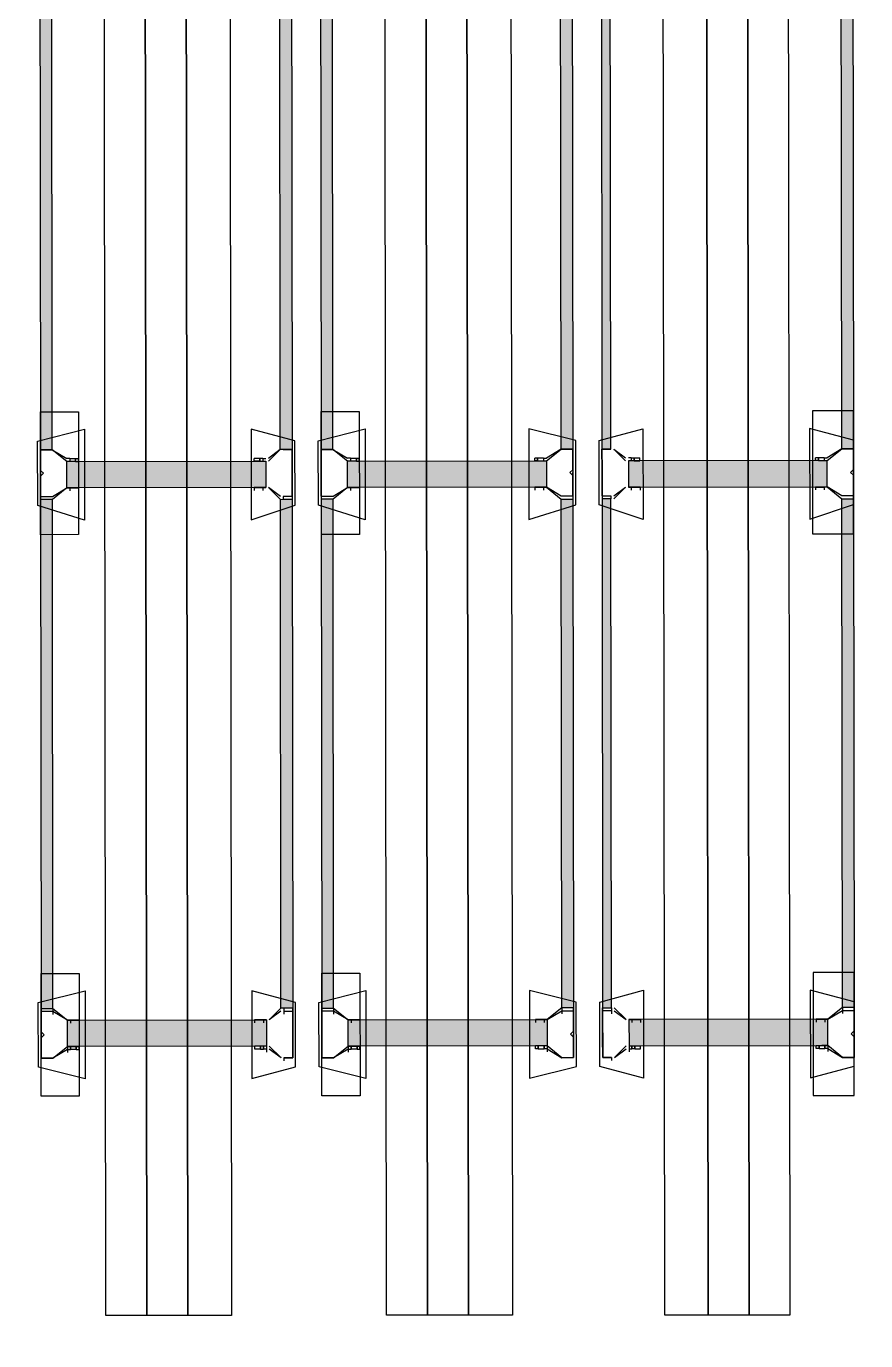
# Model space of a CAD drawing. Header units: feet. Extents: x -99009 to 3252343, y -11094690 to 9035152.
# Drawn here: x 2518596 to 2520094, y -1949560 to -1947215 of the extents above; entities that cross this region are included whole.
import ezdxf

# ---------------------------------------------------------------- set-up
doc = ezdxf.new("R2010")
doc.units = ezdxf.units.FT
doc.layers.add('1', color=1, linetype='Continuous')

# ---------------------------------------------------------------- blocks, each defined once
blk = doc.blocks.new('RM Stand 1')
at = {"transparency": 33554687}
for color, points in [(256, [(736127.3, -1127510.6), (737040.4, -1127489.7), (736127.3, -1127489.7)]), (256, [(736127.3, -1127510.6), (737040.4, -1127510.6), (737040.4, -1127489.7)]), (256, [(737129.1, -1127510.6), (738036.9, -1127489.7), (737129.1, -1127489.7)]), (256, [(737129.1, -1127510.6), (738036.9, -1127510.6), (738036.9, -1127489.7)]), (1, [(737108.2, -1127891.4), (737061.2, -1127536.6), (737061.2, -1127891.4)]), (1, [(737108.2, -1127891.4), (737108.2, -1127536.6), (737061.2, -1127536.6)]), (1, [(737108.2, -1127891.4), (737061.2, -1127536.6), (737061.2, -1127891.4)]), (1, [(737108.2, -1127891.4), (737108.2, -1127536.6), (737061.2, -1127536.6)]), (1, [(738104.7, -1127891.4), (738057.7, -1127536.6), (738057.7, -1127891.4)]), (1, [(738104.7, -1127891.4), (738104.7, -1127536.6), (738057.7, -1127536.6)]), (256, [(736127.3, -1127938.4), (737040.4, -1127922.7), (736127.3, -1127922.7)]), (256, [(736127.3, -1127938.4), (737040.4, -1127938.4), (737040.4, -1127922.7)]), (256, [(737129.1, -1127938.4), (738036.9, -1127922.7), (737129.1, -1127922.7)]), (256, [(737129.1, -1127938.4), (738036.9, -1127938.4), (738036.9, -1127922.7)]), (256, [(736127.3, -1127990.6), (737040.4, -1128011.4), (736127.3, -1128011.4)]), (256, [(736127.3, -1127990.6), (737040.4, -1127990.6), (737040.4, -1128011.4)]), (256, [(737129.1, -1127990.6), (738036.9, -1128011.4), (737129.1, -1128011.4)]), (256, [(737129.1, -1127990.6), (738036.9, -1127990.6), (738036.9, -1128011.4)]), (1, [(737108.2, -1128037.5), (737061.2, -1128392.3), (737061.2, -1128037.5)]), (1, [(737108.2, -1128037.5), (737108.2, -1128392.3), (737061.2, -1128392.3)]), (1, [(737108.2, -1128037.5), (737061.2, -1128392.3), (737061.2, -1128037.5)]), (1, [(737108.2, -1128037.5), (737108.2, -1128392.3), (737061.2, -1128392.3)]), (1, [(738104.7, -1128037.5), (738057.7, -1128392.3), (738057.7, -1128037.5)]), (1, [(738104.7, -1128037.5), (738104.7, -1128392.3), (738057.7, -1128392.3)]), (256, [(736127.3, -1128418.4), (737040.4, -1128439.3), (736127.3, -1128439.3)]), (256, [(736127.3, -1128418.4), (737040.4, -1128418.4), (737040.4, -1128439.3)]), (256, [(737129.1, -1128418.4), (738036.9, -1128439.3), (737129.1, -1128439.3)]), (256, [(737129.1, -1128418.4), (738036.9, -1128418.4), (738036.9, -1128439.3)]), (256, [(736127.3, -1128491.4), (737040.4, -1128512.3), (736127.3, -1128512.3)]), (256, [(736127.3, -1128491.4), (737040.4, -1128491.4), (737040.4, -1128512.3)]), (256, [(737129.1, -1128491.4), (738036.9, -1128512.3), (737129.1, -1128512.3)]), (256, [(737129.1, -1128491.4), (738036.9, -1128491.4), (738036.9, -1128512.3)]), (1, [(737108.2, -1128538.4), (737061.2, -1128893.2), (737061.2, -1128538.4)]), (1, [(737108.2, -1128538.4), (737108.2, -1128893.2), (737061.2, -1128893.2)]), (1, [(737108.2, -1128538.4), (737061.2, -1128893.2), (737061.2, -1128538.4)]), (1, [(737108.2, -1128538.4), (737108.2, -1128893.2), (737061.2, -1128893.2)]), (1, [(738104.7, -1128538.4), (738057.7, -1128893.2), (738057.7, -1128538.4)]), (1, [(738104.7, -1128538.4), (738104.7, -1128893.2), (738057.7, -1128893.2)]), (256, [(736127.3, -1128919.2), (737040.4, -1128940.1), (736127.3, -1128940.1)]), (256, [(736127.3, -1128919.2), (737040.4, -1128919.2), (737040.4, -1128940.1)]), (256, [(737129.1, -1128919.2), (738036.9, -1128940.1), (737129.1, -1128940.1)]), (256, [(737129.1, -1128919.2), (738036.9, -1128919.2), (738036.9, -1128940.1)])]:
    blk.add_hatch(color=color, dxfattribs=at).paths.add_polyline_path(points)
for points in [[(736127.3, -1127489.7), (737040.4, -1127489.7), (737040.4, -1127510.6), (736127.3, -1127510.6), (736127.3, -1127489.7)], [(736972.5, -1127489.7), (736972.5, -1127562.7), (737191.7, -1127562.7), (737191.7, -1127489.7), (736972.5, -1127489.7)], [(736972.5, -1127489.7), (736972.5, -1127562.7), (737191.7, -1127562.7), (737191.7, -1127489.7), (736972.5, -1127489.7)], [(737024.7, -1127489.7), (737003.8, -1127567.9), (737165.6, -1127567.9), (737139.5, -1127489.7), (737024.7, -1127489.7)], [(737024.7, -1127489.7), (737003.8, -1127567.9), (737165.6, -1127567.9), (737139.5, -1127489.7), (737024.7, -1127489.7)], [(737040.4, -1127489.7), (737129.1, -1127489.7)], [(737040.4, -1127510.6), (737040.4, -1127489.7), (737040.4, -1127510.6)], [(737040.4, -1127489.7), (737076.9, -1127489.7), (737040.4, -1127489.7)], [(737040.4, -1127489.7), (737129.1, -1127489.7)], [(737040.4, -1127510.6), (737040.4, -1127489.7), (737040.4, -1127510.6)], [(737040.4, -1127489.7), (737076.9, -1127489.7), (737040.4, -1127489.7)], [(737082.1, -1127494.9), (737076.9, -1127489.7), (737082.1, -1127489.7)], [(737082.1, -1127494.9), (737076.9, -1127489.7), (737082.1, -1127489.7)], [(737082.1, -1127494.9), (737087.3, -1127489.7), (737082.1, -1127489.7)], [(737082.1, -1127494.9), (737087.3, -1127489.7), (737082.1, -1127489.7)], [(737123.8, -1127489.7), (737087.3, -1127489.7), (737129.1, -1127489.7)], [(737123.8, -1127489.7), (737087.3, -1127489.7), (737129.1, -1127489.7)], [(737123.8, -1127489.7), (737123.8, -1127510.6)], [(737123.8, -1127489.7), (737123.8, -1127510.6)], [(737129.1, -1127510.6), (737129.1, -1127489.7)], [(737129.1, -1127489.7), (738036.9, -1127489.7), (738036.9, -1127510.6), (737129.1, -1127510.6), (737129.1, -1127489.7)], [(737129.1, -1127510.6), (737129.1, -1127489.7)], [(737974.3, -1127489.7), (737974.3, -1127562.7), (738193.4, -1127562.7), (738193.4, -1127489.7), (737974.3, -1127489.7)], [(738026.4, -1127489.7), (738005.6, -1127567.9), (738162.1, -1127567.9), (738141.2, -1127489.7), (738026.4, -1127489.7)], [(738036.9, -1127489.7), (738125.6, -1127489.7)], [(738036.9, -1127489.7), (738036.9, -1127510.6)], [(738042.1, -1127489.7), (738078.6, -1127489.7), (738036.9, -1127489.7)], [(738042.1, -1127510.6), (738042.1, -1127489.7)], [(738083.8, -1127494.9), (738078.6, -1127489.7), (738083.8, -1127489.7)], [(738083.8, -1127494.9), (738089, -1127489.7), (738083.8, -1127489.7)], [(738089, -1127489.7), (738125.6, -1127489.7), (738089, -1127489.7)], [(738125.6, -1127489.7), (738125.6, -1127510.6), (738125.6, -1127489.7)], [(737061.2, -1127536.6), (737040.4, -1127510.6), (737056, -1127536.6)], [(737061.2, -1127536.6), (737040.4, -1127510.6), (737056, -1127536.6)], [(737123.8, -1127510.6), (737108.2, -1127536.6), (737129.1, -1127510.6)], [(737123.8, -1127510.6), (737108.2, -1127536.6), (737129.1, -1127510.6)], [(738036.9, -1127510.6), (738057.7, -1127536.6)], [(738036.9, -1127510.6), (738042.1, -1127510.6)], [(738057.7, -1127536.6), (738042.1, -1127510.6)], [(738042.1, -1127510.6), (738047.3, -1127510.6)], [(738125.6, -1127510.6), (738104.7, -1127536.6)], [(738109.9, -1127536.6), (738125.6, -1127510.6)], [(737056, -1127541.9), (737061.2, -1127541.9), (737061.2, -1127536.6)], [(737056, -1127541.9), (737056, -1127536.6)], [(737056, -1127541.9), (737061.2, -1127541.9), (737061.2, -1127536.6)], [(737056, -1127541.9), (737056, -1127536.6)], [(737056, -1127552.3), (737061.2, -1127552.3), (737061.2, -1127547.1), (737061.2, -1127541.9)], [(737056, -1127541.9), (737056, -1127547.1), (737056, -1127552.3)], [(737056, -1127541.9), (737061.2, -1127541.9)], [(737056, -1127552.3), (737061.2, -1127552.3), (737061.2, -1127547.1), (737061.2, -1127541.9)], [(737056, -1127541.9), (737056, -1127547.1), (737056, -1127552.3)], [(737056, -1127541.9), (737061.2, -1127541.9)], [(737061.2, -1127552.3), (737056, -1127552.3), (737056, -1127557.5)], [(737061.2, -1127552.3), (737061.2, -1127557.5), (737056, -1127557.5)], [(737061.2, -1127552.3), (737056, -1127552.3), (737056, -1127557.5)], [(737061.2, -1127552.3), (737061.2, -1127557.5), (737056, -1127557.5)], [(737108.2, -1127891.4), (737108.2, -1127536.6), (737061.2, -1127536.6), (737061.2, -1127891.4), (737108.2, -1127891.4)], [(737108.2, -1127891.4), (737108.2, -1127536.6), (737061.2, -1127536.6), (737061.2, -1127891.4), (737108.2, -1127891.4)], [(737108.2, -1127536.6), (737108.2, -1127541.9), (737108.2, -1127536.6)], [(737108.2, -1127536.6), (737108.2, -1127541.9), (737108.2, -1127536.6)], [(737108.2, -1127552.3), (737108.2, -1127547.1), (737108.2, -1127541.9), (737108.2, -1127547.1), (737108.2, -1127552.3)], [(737108.2, -1127541.9), (737113.4, -1127541.9)], [(737108.2, -1127541.9), (737113.4, -1127541.9)], [(737108.2, -1127552.3), (737108.2, -1127547.1), (737108.2, -1127541.9), (737108.2, -1127547.1), (737108.2, -1127552.3)], [(737108.2, -1127541.9), (737113.4, -1127541.9)], [(737108.2, -1127541.9), (737113.4, -1127541.9)], [(737108.2, -1127552.3), (737108.2, -1127557.5), (737108.2, -1127552.3)], [(737108.2, -1127552.3), (737108.2, -1127557.5), (737108.2, -1127552.3)], [(738057.7, -1127541.9), (738057.7, -1127536.6), (738057.7, -1127541.9)], [(738104.7, -1127891.4), (738104.7, -1127536.6), (738057.7, -1127536.6), (738057.7, -1127891.4), (738104.7, -1127891.4)], [(738057.7, -1127552.3), (738057.7, -1127547.1), (738057.7, -1127541.9), (738057.7, -1127547.1), (738057.7, -1127552.3)], [(738057.7, -1127541.9), (738063, -1127541.9)], [(738057.7, -1127552.3), (738057.7, -1127557.5), (738057.7, -1127552.3)], [(738104.7, -1127536.6), (738109.9, -1127536.6)], [(738104.7, -1127536.6), (738104.7, -1127541.9)], [(738109.9, -1127536.6), (738109.9, -1127541.9), (738104.7, -1127541.9)], [(738104.7, -1127552.3), (738109.9, -1127552.3), (738109.9, -1127547.1), (738109.9, -1127541.9)], [(738104.7, -1127541.9), (738104.7, -1127547.1), (738104.7, -1127552.3)], [(738104.7, -1127541.9), (738109.9, -1127541.9)], [(738109.9, -1127552.3), (738104.7, -1127552.3), (738104.7, -1127557.5)], [(738109.9, -1127552.3), (738109.9, -1127557.5), (738104.7, -1127557.5)], [(738109.9, -1127536.6), (738115.1, -1127536.6)], [(737108.2, -1127557.5), (737113.4, -1127557.5)], [(737108.2, -1127557.5), (737113.4, -1127557.5)], [(738057.7, -1127557.5), (738063, -1127557.5)], [(732584.7, -1127677.5), (738584.7, -1127677.5), (738584.7, -1127604.5), (732584.7, -1127604.5), (732584.7, -1127677.5)], [(732584.7, -1127750.6), (738584.7, -1127750.6), (738584.7, -1127677.5), (732584.7, -1127677.5), (732584.7, -1127750.6)], [(732584.7, -1127828.8), (738584.7, -1127828.8), (738584.7, -1127750.6), (732584.7, -1127750.6), (732584.7, -1127828.8)], [(737024.7, -1127943.6), (737003.8, -1127865.3), (737165.6, -1127865.3), (737139.5, -1127943.6), (737024.7, -1127943.6)], [(737024.7, -1127943.6), (737003.8, -1127865.3), (737165.6, -1127865.3), (737139.5, -1127943.6), (737024.7, -1127943.6)], [(737061.2, -1127881), (737056, -1127881), (737056, -1127870.6)], [(737061.2, -1127881), (737061.2, -1127870.6), (737056, -1127870.6)], [(737061.2, -1127881), (737056, -1127881), (737056, -1127870.6)], [(737061.2, -1127881), (737061.2, -1127870.6), (737056, -1127870.6)], [(737056, -1127881), (737061.2, -1127881), (737061.2, -1127886.2)], [(737056, -1127886.2), (737056, -1127881)], [(737056, -1127881), (737061.2, -1127881), (737061.2, -1127886.2)], [(737056, -1127886.2), (737056, -1127881)], [(737108.2, -1127881), (737108.2, -1127870.6), (737108.2, -1127881)], [(737108.2, -1127870.6), (737113.4, -1127870.6)], [(737108.2, -1127881), (737108.2, -1127870.6), (737108.2, -1127881)], [(737108.2, -1127870.6), (737113.4, -1127870.6)], [(737108.2, -1127881), (737108.2, -1127886.2), (737108.2, -1127881)], [(737108.2, -1127881), (737108.2, -1127886.2), (737108.2, -1127881)], [(738026.4, -1127943.6), (738005.6, -1127865.3), (738162.1, -1127865.3), (738141.2, -1127943.6), (738026.4, -1127943.6)], [(738057.7, -1127881), (738057.7, -1127870.6), (738057.7, -1127881)], [(738057.7, -1127870.6), (738063, -1127870.6)], [(738057.7, -1127881), (738057.7, -1127886.2), (738057.7, -1127881)], [(738109.9, -1127881), (738104.7, -1127881), (738104.7, -1127870.6)], [(738109.9, -1127881), (738109.9, -1127870.6), (738104.7, -1127870.6)], [(738104.7, -1127881), (738109.9, -1127881), (738109.9, -1127886.2)], [(738104.7, -1127886.2), (738104.7, -1127881)], [(737061.2, -1127896.6), (737040.4, -1127917.5), (737056, -1127896.6)], [(737061.2, -1127896.6), (737040.4, -1127917.5), (737056, -1127896.6)], [(737056, -1127886.2), (737061.2, -1127886.2)], [(737056, -1127886.2), (737061.2, -1127886.2), (737061.2, -1127891.4)], [(737056, -1127886.2), (737056, -1127891.4)], [(737056, -1127886.2), (737061.2, -1127886.2)], [(737056, -1127886.2), (737061.2, -1127886.2), (737061.2, -1127891.4)], [(737056, -1127886.2), (737056, -1127891.4)], [(737108.2, -1127886.2), (737113.4, -1127886.2)], [(737108.2, -1127891.4), (737108.2, -1127886.2), (737108.2, -1127891.4)], [(737108.2, -1127886.2), (737113.4, -1127886.2)], [(737108.2, -1127886.2), (737113.4, -1127886.2)], [(737108.2, -1127891.4), (737108.2, -1127886.2), (737108.2, -1127891.4)], [(737108.2, -1127886.2), (737113.4, -1127886.2)], [(737123.8, -1127917.5), (737108.2, -1127896.6), (737129.1, -1127917.5)], [(737123.8, -1127917.5), (737108.2, -1127896.6), (737129.1, -1127917.5)], [(738042.1, -1127917.5), (738057.7, -1127896.6), (738036.9, -1127917.5)], [(738057.7, -1127886.2), (738063, -1127886.2)], [(738057.7, -1127886.2), (738057.7, -1127891.4), (738057.7, -1127886.2)], [(738057.7, -1127891.4), (738063, -1127891.4)], [(738104.7, -1127886.2), (738109.9, -1127886.2)], [(738104.7, -1127891.4), (738104.7, -1127886.2)], [(738109.9, -1127891.4), (738109.9, -1127886.2), (738104.7, -1127886.2)], [(738104.7, -1127891.4), (738109.9, -1127891.4)], [(738104.7, -1127896.6), (738125.6, -1127917.5), (738109.9, -1127896.6)], [(738109.9, -1127891.4), (738115.1, -1127891.4)], [(736127.3, -1127938.4), (737040.4, -1127938.4), (737040.4, -1127922.7), (736127.3, -1127922.7), (736127.3, -1127938.4)], [(737040.4, -1127922.7), (737040.4, -1127938.4), (737040.4, -1127922.7)], [(737040.4, -1127922.7), (737040.4, -1127938.4), (737040.4, -1127922.7)], [(737123.8, -1127938.4), (737123.8, -1127922.7)], [(737123.8, -1127922.7), (737129.1, -1127922.7)], [(737123.8, -1127938.4), (737123.8, -1127922.7)], [(737123.8, -1127922.7), (737129.1, -1127922.7)], [(737129.1, -1127922.7), (737129.1, -1127938.4)], [(737129.1, -1127938.4), (738036.9, -1127938.4), (738036.9, -1127922.7), (737129.1, -1127922.7), (737129.1, -1127938.4)], [(737129.1, -1127922.7), (737129.1, -1127938.4)], [(738036.9, -1127922.7), (738042.1, -1127922.7)], [(738036.9, -1127938.4), (738036.9, -1127922.7)], [(738042.1, -1127922.7), (738047.3, -1127922.7)], [(738042.1, -1127922.7), (738042.1, -1127938.4)], [(738125.6, -1127938.4), (738125.6, -1127922.7), (738125.6, -1127938.4)], [(738125.6, -1127922.7), (738130.8, -1127922.7)], [(737040.4, -1127938.4), (737129.1, -1127938.4)], [(737040.4, -1127938.4), (737076.9, -1127938.4), (737040.4, -1127938.4)], [(737040.4, -1127938.4), (737129.1, -1127938.4)], [(737040.4, -1127938.4), (737076.9, -1127938.4), (737040.4, -1127938.4)], [(737076.9, -1127938.4), (737082.1, -1127938.4), (737076.9, -1127938.4)], [(737076.9, -1127938.4), (737082.1, -1127938.4), (737076.9, -1127938.4)], [(737082.1, -1127938.4), (737087.3, -1127938.4), (737082.1, -1127938.4)], [(737082.1, -1127938.4), (737087.3, -1127938.4), (737082.1, -1127938.4)], [(737123.8, -1127938.4), (737087.3, -1127938.4), (737129.1, -1127938.4)], [(737123.8, -1127938.4), (737087.3, -1127938.4), (737129.1, -1127938.4)], [(738036.9, -1127938.4), (738125.6, -1127938.4)], [(738042.1, -1127938.4), (738078.6, -1127938.4), (738036.9, -1127938.4)], [(738078.6, -1127938.4), (738083.8, -1127938.4), (738078.6, -1127938.4)], [(738083.8, -1127938.4), (738089, -1127938.4), (738083.8, -1127938.4)], [(738089, -1127938.4), (738125.6, -1127938.4), (738089, -1127938.4)], [(736127.3, -1127990.6), (737040.4, -1127990.6), (737040.4, -1128011.4), (736127.3, -1128011.4), (736127.3, -1127990.6)], [(737024.7, -1127985.3), (737003.8, -1128068.8), (737165.6, -1128068.8), (737139.5, -1127985.3), (737024.7, -1127985.3)], [(737024.7, -1127985.3), (737003.8, -1128068.8), (737165.6, -1128068.8), (737139.5, -1127985.3), (737024.7, -1127985.3)], [(737040.4, -1127990.6), (737129.1, -1127990.6)], [(737040.4, -1128011.4), (737040.4, -1127990.6), (737040.4, -1128011.4)], [(737040.4, -1127990.6), (737076.9, -1127990.6), (737040.4, -1127990.6)], [(737040.4, -1127990.6), (737129.1, -1127990.6)], [(737040.4, -1128011.4), (737040.4, -1127990.6), (737040.4, -1128011.4)], [(737040.4, -1127990.6), (737076.9, -1127990.6), (737040.4, -1127990.6)], [(737082.1, -1127995.8), (737076.9, -1127990.6), (737082.1, -1127990.6)], [(737082.1, -1127995.8), (737076.9, -1127990.6), (737082.1, -1127990.6)], [(737082.1, -1127995.8), (737087.3, -1127990.6), (737082.1, -1127990.6)], [(737082.1, -1127995.8), (737087.3, -1127990.6), (737082.1, -1127990.6)], [(737123.8, -1127990.6), (737087.3, -1127990.6), (737129.1, -1127990.6)], [(737123.8, -1127990.6), (737087.3, -1127990.6), (737129.1, -1127990.6)], [(737123.8, -1127990.6), (737123.8, -1128011.4)], [(737123.8, -1127990.6), (737123.8, -1128011.4)], [(737129.1, -1128011.4), (737129.1, -1127990.6)], [(737129.1, -1127990.6), (738036.9, -1127990.6), (738036.9, -1128011.4), (737129.1, -1128011.4), (737129.1, -1127990.6)], [(737129.1, -1128011.4), (737129.1, -1127990.6)], [(738026.4, -1127985.3), (738005.6, -1128068.8), (738162.1, -1128068.8), (738141.2, -1127985.3), (738026.4, -1127985.3)], [(738036.9, -1127990.6), (738125.6, -1127990.6)], [(738036.9, -1127990.6), (738036.9, -1128011.4)], [(738042.1, -1127990.6), (738078.6, -1127990.6), (738036.9, -1127990.6)], [(738042.1, -1128011.4), (738042.1, -1127990.6)], [(738083.8, -1127995.8), (738078.6, -1127990.6), (738083.8, -1127990.6)], [(738083.8, -1127995.8), (738089, -1127990.6), (738083.8, -1127990.6)], [(738089, -1127990.6), (738125.6, -1127990.6), (738089, -1127990.6)], [(738125.6, -1127990.6), (738125.6, -1128011.4), (738125.6, -1127990.6)], [(737061.2, -1128037.5), (737040.4, -1128011.4), (737056, -1128037.5)], [(737061.2, -1128037.5), (737040.4, -1128011.4), (737056, -1128037.5)], [(737123.8, -1128011.4), (737108.2, -1128037.5), (737129.1, -1128011.4)], [(737123.8, -1128011.4), (737108.2, -1128037.5), (737129.1, -1128011.4)], [(738036.9, -1128011.4), (738057.7, -1128037.5)], [(738036.9, -1128011.4), (738042.1, -1128011.4)], [(738057.7, -1128037.5), (738042.1, -1128011.4)], [(738042.1, -1128011.4), (738047.3, -1128011.4)], [(738125.6, -1128011.4), (738104.7, -1128037.5)], [(738109.9, -1128037.5), (738125.6, -1128011.4)], [(737056, -1128042.7), (737061.2, -1128042.7), (737061.2, -1128037.5)], [(737056, -1128042.7), (737056, -1128037.5)], [(737056, -1128042.7), (737061.2, -1128042.7), (737061.2, -1128037.5)], [(737056, -1128042.7), (737056, -1128037.5)], [(737056, -1128053.2), (737061.2, -1128053.2), (737061.2, -1128047.9), (737061.2, -1128042.7)], [(737056, -1128042.7), (737056, -1128047.9), (737056, -1128053.2)], [(737056, -1128042.7), (737061.2, -1128042.7)], [(737056, -1128053.2), (737061.2, -1128053.2), (737061.2, -1128047.9), (737061.2, -1128042.7)], [(737056, -1128042.7), (737056, -1128047.9), (737056, -1128053.2)], [(737056, -1128042.7), (737061.2, -1128042.7)], [(737108.2, -1128037.5), (737108.2, -1128392.3), (737061.2, -1128392.3), (737061.2, -1128037.5), (737108.2, -1128037.5)], [(737108.2, -1128037.5), (737108.2, -1128392.3), (737061.2, -1128392.3), (737061.2, -1128037.5), (737108.2, -1128037.5)], [(737108.2, -1128037.5), (737108.2, -1128042.7), (737108.2, -1128037.5)], [(737108.2, -1128037.5), (737108.2, -1128042.7), (737108.2, -1128037.5)], [(737108.2, -1128053.2), (737108.2, -1128047.9), (737108.2, -1128042.7), (737108.2, -1128047.9), (737108.2, -1128053.2)], [(737108.2, -1128042.7), (737113.4, -1128042.7)], [(737108.2, -1128042.7), (737113.4, -1128042.7)], [(737108.2, -1128053.2), (737108.2, -1128047.9), (737108.2, -1128042.7), (737108.2, -1128047.9), (737108.2, -1128053.2)], [(737108.2, -1128042.7), (737113.4, -1128042.7)], [(737108.2, -1128042.7), (737113.4, -1128042.7)], [(738057.7, -1128042.7), (738057.7, -1128037.5), (738057.7, -1128042.7)], [(738104.7, -1128037.5), (738104.7, -1128392.3), (738057.7, -1128392.3), (738057.7, -1128037.5), (738104.7, -1128037.5)], [(738057.7, -1128053.2), (738057.7, -1128047.9), (738057.7, -1128042.7), (738057.7, -1128047.9), (738057.7, -1128053.2)], [(738057.7, -1128042.7), (738063, -1128042.7)], [(738104.7, -1128037.5), (738109.9, -1128037.5)], [(738104.7, -1128037.5), (738104.7, -1128042.7)], [(738109.9, -1128037.5), (738109.9, -1128042.7), (738104.7, -1128042.7)], [(738104.7, -1128053.2), (738109.9, -1128053.2), (738109.9, -1128047.9), (738109.9, -1128042.7)], [(738104.7, -1128042.7), (738104.7, -1128047.9), (738104.7, -1128053.2)], [(738104.7, -1128042.7), (738109.9, -1128042.7)], [(738109.9, -1128037.5), (738115.1, -1128037.5)], [(737061.2, -1128053.2), (737056, -1128053.2), (737056, -1128058.4)], [(737061.2, -1128053.2), (737061.2, -1128058.4), (737056, -1128058.4)], [(737061.2, -1128053.2), (737056, -1128053.2), (737056, -1128058.4)], [(737061.2, -1128053.2), (737061.2, -1128058.4), (737056, -1128058.4)], [(737108.2, -1128053.2), (737108.2, -1128058.4), (737108.2, -1128053.2)], [(737108.2, -1128053.2), (737108.2, -1128058.4), (737108.2, -1128053.2)], [(737108.2, -1128058.4), (737113.4, -1128058.4)], [(737108.2, -1128058.4), (737113.4, -1128058.4)], [(738057.7, -1128053.2), (738057.7, -1128058.4), (738057.7, -1128053.2)], [(738057.7, -1128058.4), (738063, -1128058.4)], [(738109.9, -1128053.2), (738104.7, -1128053.2), (738104.7, -1128058.4)], [(738109.9, -1128053.2), (738109.9, -1128058.4), (738104.7, -1128058.4)], [(732584.7, -1128100.1), (738584.7, -1128100.1), (738584.7, -1128178.4), (732584.7, -1128178.4), (732584.7, -1128100.1)], [(732584.7, -1128178.4), (738584.7, -1128178.4), (738584.7, -1128251.4), (732584.7, -1128251.4), (732584.7, -1128178.4)], [(732584.7, -1128251.4), (738584.7, -1128251.4), (738584.7, -1128324.5), (732584.7, -1128324.5), (732584.7, -1128251.4)], [(736972.5, -1128439.3), (736972.5, -1128371.4), (737191.7, -1128371.4), (737191.7, -1128439.3), (736972.5, -1128439.3)], [(736972.5, -1128439.3), (736972.5, -1128371.4), (737191.7, -1128371.4), (737191.7, -1128439.3), (736972.5, -1128439.3)], [(737024.7, -1128444.5), (737003.8, -1128361), (737165.6, -1128361), (737139.5, -1128444.5), (737024.7, -1128444.5)], [(737024.7, -1128444.5), (737003.8, -1128361), (737165.6, -1128361), (737139.5, -1128444.5), (737024.7, -1128444.5)], [(737061.2, -1128376.6), (737056, -1128376.6), (737056, -1128371.4)], [(737061.2, -1128376.6), (737061.2, -1128371.4), (737056, -1128371.4)], [(737061.2, -1128376.6), (737056, -1128376.6), (737056, -1128371.4)], [(737061.2, -1128376.6), (737061.2, -1128371.4), (737056, -1128371.4)], [(737056, -1128376.6), (737061.2, -1128376.6), (737061.2, -1128381.9), (737061.2, -1128387.1)], [(737056, -1128387.1), (737056, -1128381.9), (737056, -1128376.6)], [(737056, -1128376.6), (737061.2, -1128376.6), (737061.2, -1128381.9), (737061.2, -1128387.1)], [(737056, -1128387.1), (737056, -1128381.9), (737056, -1128376.6)], [(737108.2, -1128376.6), (737108.2, -1128371.4), (737108.2, -1128376.6)], [(737108.2, -1128371.4), (737113.4, -1128371.4)], [(737108.2, -1128376.6), (737108.2, -1128371.4), (737108.2, -1128376.6)], [(737108.2, -1128371.4), (737113.4, -1128371.4)], [(737108.2, -1128376.6), (737108.2, -1128381.9), (737108.2, -1128387.1), (737108.2, -1128381.9), (737108.2, -1128376.6)], [(737108.2, -1128376.6), (737108.2, -1128381.9), (737108.2, -1128387.1), (737108.2, -1128381.9), (737108.2, -1128376.6)], [(737974.3, -1128439.3), (737974.3, -1128371.4), (738193.4, -1128371.4), (738193.4, -1128439.3), (737974.3, -1128439.3)], [(738026.4, -1128444.5), (738005.6, -1128361), (738162.1, -1128361), (738141.2, -1128444.5), (738026.4, -1128444.5)], [(738057.7, -1128376.6), (738057.7, -1128371.4), (738057.7, -1128376.6)], [(738057.7, -1128371.4), (738063, -1128371.4)], [(738057.7, -1128376.6), (738057.7, -1128381.9), (738057.7, -1128387.1), (738057.7, -1128381.9), (738057.7, -1128376.6)], [(738109.9, -1128376.6), (738104.7, -1128376.6), (738104.7, -1128371.4)], [(738109.9, -1128376.6), (738109.9, -1128371.4), (738104.7, -1128371.4)], [(738104.7, -1128376.6), (738109.9, -1128376.6), (738109.9, -1128381.9), (738109.9, -1128387.1)], [(738104.7, -1128387.1), (738104.7, -1128381.9), (738104.7, -1128376.6)], [(737061.2, -1128392.3), (737040.4, -1128418.4), (737056, -1128392.3)], [(737061.2, -1128392.3), (737040.4, -1128418.4), (737056, -1128392.3)], [(737056, -1128387.1), (737061.2, -1128387.1)], [(737056, -1128387.1), (737061.2, -1128387.1), (737061.2, -1128392.3)], [(737056, -1128387.1), (737056, -1128392.3)], [(737056, -1128387.1), (737061.2, -1128387.1)], [(737056, -1128387.1), (737061.2, -1128387.1), (737061.2, -1128392.3)], [(737056, -1128387.1), (737056, -1128392.3)], [(737108.2, -1128387.1), (737113.4, -1128387.1)], [(737108.2, -1128392.3), (737108.2, -1128387.1), (737108.2, -1128392.3)], [(737108.2, -1128387.1), (737113.4, -1128387.1)], [(737108.2, -1128387.1), (737113.4, -1128387.1)], [(737108.2, -1128392.3), (737108.2, -1128387.1), (737108.2, -1128392.3)], [(737108.2, -1128387.1), (737113.4, -1128387.1)], [(737123.8, -1128418.4), (737108.2, -1128392.3), (737129.1, -1128418.4)], [(737123.8, -1128418.4), (737108.2, -1128392.3), (737129.1, -1128418.4)], [(738036.9, -1128418.4), (738057.7, -1128392.3)], [(738057.7, -1128392.3), (738042.1, -1128418.4)], [(738057.7, -1128387.1), (738063, -1128387.1)], [(738057.7, -1128387.1), (738057.7, -1128392.3), (738057.7, -1128387.1)], [(738104.7, -1128387.1), (738109.9, -1128387.1)], [(738104.7, -1128392.3), (738104.7, -1128387.1)], [(738109.9, -1128392.3), (738109.9, -1128387.1), (738104.7, -1128387.1)], [(738125.6, -1128418.4), (738104.7, -1128392.3)], [(738104.7, -1128392.3), (738109.9, -1128392.3)], [(738109.9, -1128392.3), (738125.6, -1128418.4)], [(738109.9, -1128392.3), (738115.1, -1128392.3)], [(736127.3, -1128439.3), (737040.4, -1128439.3), (737040.4, -1128418.4), (736127.3, -1128418.4), (736127.3, -1128439.3)], [(737040.4, -1128418.4), (737040.4, -1128439.3), (737040.4, -1128418.4)], [(737040.4, -1128418.4), (737040.4, -1128439.3), (737040.4, -1128418.4)], [(737123.8, -1128439.3), (737123.8, -1128418.4)], [(737123.8, -1128439.3), (737123.8, -1128418.4)], [(737129.1, -1128418.4), (737129.1, -1128439.3)], [(737129.1, -1128439.3), (738036.9, -1128439.3), (738036.9, -1128418.4), (737129.1, -1128418.4), (737129.1, -1128439.3)], [(737129.1, -1128418.4), (737129.1, -1128439.3)], [(738036.9, -1128418.4), (738042.1, -1128418.4)], [(738036.9, -1128439.3), (738036.9, -1128418.4)], [(738042.1, -1128418.4), (738047.3, -1128418.4)], [(738042.1, -1128418.4), (738042.1, -1128439.3)], [(738125.6, -1128439.3), (738125.6, -1128418.4), (738125.6, -1128439.3)], [(737040.4, -1128439.3), (737129.1, -1128439.3)], [(737040.4, -1128439.3), (737076.9, -1128439.3), (737040.4, -1128439.3)], [(737040.4, -1128439.3), (737129.1, -1128439.3)], [(737040.4, -1128439.3), (737076.9, -1128439.3), (737040.4, -1128439.3)], [(737076.9, -1128439.3), (737082.1, -1128439.3), (737076.9, -1128439.3)], [(737076.9, -1128439.3), (737082.1, -1128439.3), (737076.9, -1128439.3)], [(737082.1, -1128439.3), (737087.3, -1128439.3), (737082.1, -1128439.3)], [(737082.1, -1128439.3), (737087.3, -1128439.3), (737082.1, -1128439.3)], [(737123.8, -1128439.3), (737087.3, -1128439.3), (737129.1, -1128439.3)], [(737123.8, -1128439.3), (737087.3, -1128439.3), (737129.1, -1128439.3)], [(738036.9, -1128439.3), (738125.6, -1128439.3)], [(738042.1, -1128439.3), (738078.6, -1128439.3), (738036.9, -1128439.3)], [(738078.6, -1128439.3), (738083.8, -1128439.3), (738078.6, -1128439.3)], [(738083.8, -1128439.3), (738089, -1128439.3), (738083.8, -1128439.3)], [(738089, -1128439.3), (738125.6, -1128439.3), (738089, -1128439.3)], [(736127.3, -1128491.4), (737040.4, -1128491.4), (737040.4, -1128512.3), (736127.3, -1128512.3), (736127.3, -1128491.4)], [(737024.7, -1128486.2), (737003.8, -1128564.5), (737165.6, -1128564.5), (737139.5, -1128486.2), (737024.7, -1128486.2)], [(737024.7, -1128486.2), (737003.8, -1128564.5), (737165.6, -1128564.5), (737139.5, -1128486.2), (737024.7, -1128486.2)], [(737040.4, -1128491.4), (737129.1, -1128491.4)], [(737040.4, -1128507.1), (737040.4, -1128491.4), (737040.4, -1128507.1)], [(737040.4, -1128491.4), (737076.9, -1128491.4), (737040.4, -1128491.4)], [(737040.4, -1128491.4), (737129.1, -1128491.4)], [(737040.4, -1128507.1), (737040.4, -1128491.4), (737040.4, -1128507.1)], [(737040.4, -1128491.4), (737076.9, -1128491.4), (737040.4, -1128491.4)], [(737076.9, -1128491.4), (737082.1, -1128491.4), (737076.9, -1128491.4)], [(737076.9, -1128491.4), (737082.1, -1128491.4), (737076.9, -1128491.4)], [(737082.1, -1128491.4), (737087.3, -1128491.4), (737082.1, -1128491.4)], [(737082.1, -1128491.4), (737087.3, -1128491.4), (737082.1, -1128491.4)], [(737123.8, -1128491.4), (737087.3, -1128491.4), (737129.1, -1128491.4)], [(737123.8, -1128491.4), (737087.3, -1128491.4), (737129.1, -1128491.4)], [(737123.8, -1128491.4), (737123.8, -1128507.1)], [(737123.8, -1128491.4), (737123.8, -1128507.1)], [(737129.1, -1128507.1), (737129.1, -1128491.4)], [(737129.1, -1128491.4), (738036.9, -1128491.4), (738036.9, -1128512.3), (737129.1, -1128512.3), (737129.1, -1128491.4)], [(737129.1, -1128507.1), (737129.1, -1128491.4)], [(738026.4, -1128486.2), (738005.6, -1128564.5), (738162.1, -1128564.5), (738141.2, -1128486.2), (738026.4, -1128486.2)], [(738036.9, -1128491.4), (738125.6, -1128491.4)], [(738036.9, -1128491.4), (738036.9, -1128507.1)], [(738042.1, -1128491.4), (738078.6, -1128491.4), (738036.9, -1128491.4)], [(738042.1, -1128507.1), (738042.1, -1128491.4)], [(738078.6, -1128491.4), (738083.8, -1128491.4), (738078.6, -1128491.4)], [(738083.8, -1128491.4), (738089, -1128491.4), (738083.8, -1128491.4)], [(738089, -1128491.4), (738125.6, -1128491.4), (738089, -1128491.4)], [(738125.6, -1128491.4), (738125.6, -1128507.1), (738125.6, -1128491.4)], [(737061.2, -1128533.2), (737040.4, -1128512.3), (737056, -1128533.2)], [(737061.2, -1128533.2), (737040.4, -1128512.3), (737056, -1128533.2)], [(737123.8, -1128512.3), (737108.2, -1128533.2), (737129.1, -1128512.3)], [(737123.8, -1128512.3), (737108.2, -1128533.2), (737129.1, -1128512.3)], [(737123.8, -1128507.1), (737129.1, -1128507.1)], [(737123.8, -1128507.1), (737129.1, -1128507.1)], [(738036.9, -1128507.1), (738042.1, -1128507.1)], [(738042.1, -1128512.3), (738057.7, -1128533.2), (738036.9, -1128512.3)], [(738042.1, -1128507.1), (738047.3, -1128507.1)], [(738104.7, -1128533.2), (738125.6, -1128512.3), (738109.9, -1128533.2)], [(738125.6, -1128507.1), (738130.8, -1128507.1)], [(737056, -1128543.6), (737061.2, -1128543.6), (737061.2, -1128538.4)], [(737056, -1128543.6), (737056, -1128538.4)], [(737056, -1128543.6), (737061.2, -1128543.6), (737061.2, -1128538.4)], [(737056, -1128543.6), (737056, -1128538.4)], [(737108.2, -1128538.4), (737108.2, -1128893.2), (737061.2, -1128893.2), (737061.2, -1128538.4), (737108.2, -1128538.4)], [(737108.2, -1128538.4), (737108.2, -1128893.2), (737061.2, -1128893.2), (737061.2, -1128538.4), (737108.2, -1128538.4)], [(737108.2, -1128538.4), (737108.2, -1128543.6), (737108.2, -1128538.4)], [(737108.2, -1128538.4), (737108.2, -1128543.6), (737108.2, -1128538.4)], [(738057.7, -1128543.6), (738057.7, -1128538.4), (738057.7, -1128543.6)], [(738057.7, -1128538.4), (738063, -1128538.4)], [(738104.7, -1128538.4), (738104.7, -1128893.2), (738057.7, -1128893.2), (738057.7, -1128538.4), (738104.7, -1128538.4)], [(738104.7, -1128538.4), (738109.9, -1128538.4)], [(738104.7, -1128538.4), (738104.7, -1128543.6)], [(738109.9, -1128538.4), (738109.9, -1128543.6), (738104.7, -1128543.6)], [(738109.9, -1128538.4), (738115.1, -1128538.4)], [(737056, -1128548.8), (737061.2, -1128548.8), (737061.2, -1128543.6)], [(737056, -1128543.6), (737056, -1128548.8)], [(737056, -1128543.6), (737061.2, -1128543.6)], [(737056, -1128548.8), (737061.2, -1128548.8), (737061.2, -1128543.6)], [(737056, -1128543.6), (737056, -1128548.8)], [(737056, -1128543.6), (737061.2, -1128543.6)], [(737061.2, -1128548.8), (737056, -1128548.8), (737056, -1128559.3)], [(737061.2, -1128548.8), (737061.2, -1128559.3), (737056, -1128559.3)], [(737061.2, -1128548.8), (737056, -1128548.8), (737056, -1128559.3)], [(737061.2, -1128548.8), (737061.2, -1128559.3), (737056, -1128559.3)], [(737108.2, -1128548.8), (737108.2, -1128543.6), (737108.2, -1128548.8)], [(737108.2, -1128543.6), (737113.4, -1128543.6)], [(737108.2, -1128543.6), (737113.4, -1128543.6)], [(737108.2, -1128548.8), (737108.2, -1128543.6), (737108.2, -1128548.8)], [(737108.2, -1128543.6), (737113.4, -1128543.6)], [(737108.2, -1128543.6), (737113.4, -1128543.6)], [(737108.2, -1128548.8), (737108.2, -1128559.3), (737108.2, -1128548.8)], [(737108.2, -1128548.8), (737108.2, -1128559.3), (737108.2, -1128548.8)], [(737108.2, -1128559.3), (737113.4, -1128559.3)], [(737108.2, -1128559.3), (737113.4, -1128559.3)], [(738057.7, -1128548.8), (738057.7, -1128543.6), (738057.7, -1128548.8)], [(738057.7, -1128543.6), (738063, -1128543.6)], [(738057.7, -1128548.8), (738057.7, -1128559.3), (738057.7, -1128548.8)], [(738057.7, -1128559.3), (738063, -1128559.3)], [(738104.7, -1128548.8), (738109.9, -1128548.8), (738109.9, -1128543.6)], [(738104.7, -1128543.6), (738104.7, -1128548.8)], [(738104.7, -1128543.6), (738109.9, -1128543.6)], [(738109.9, -1128548.8), (738104.7, -1128548.8), (738104.7, -1128559.3)], [(738109.9, -1128548.8), (738109.9, -1128559.3), (738104.7, -1128559.3)], [(732584.7, -1128601), (738584.7, -1128601), (738584.7, -1128679.2), (732584.7, -1128679.2), (732584.7, -1128601)], [(732584.7, -1128679.2), (738584.7, -1128679.2), (738584.7, -1128752.3), (732584.7, -1128752.3), (732584.7, -1128679.2)], [(732584.7, -1128752.3), (738584.7, -1128752.3), (738584.7, -1128825.3), (732584.7, -1128825.3), (732584.7, -1128752.3)], [(737024.7, -1128945.3), (737003.8, -1128861.9), (737165.6, -1128861.9), (737139.5, -1128945.3), (737024.7, -1128945.3)], [(737024.7, -1128945.3), (737003.8, -1128861.9), (737165.6, -1128861.9), (737139.5, -1128945.3), (737024.7, -1128945.3)], [(738026.4, -1128945.3), (738005.6, -1128861.9), (738162.1, -1128861.9), (738141.2, -1128945.3), (738026.4, -1128945.3)], [(736972.5, -1128940.1), (736972.5, -1128872.3), (737191.7, -1128872.3), (737191.7, -1128940.1), (736972.5, -1128940.1)], [(736972.5, -1128940.1), (736972.5, -1128872.3), (737191.7, -1128872.3), (737191.7, -1128940.1), (736972.5, -1128940.1)], [(737061.2, -1128877.5), (737056, -1128877.5), (737056, -1128872.3)], [(737061.2, -1128877.5), (737061.2, -1128872.3), (737056, -1128872.3)], [(737061.2, -1128877.5), (737056, -1128877.5), (737056, -1128872.3)], [(737061.2, -1128877.5), (737061.2, -1128872.3), (737056, -1128872.3)], [(737056, -1128877.5), (737061.2, -1128877.5), (737061.2, -1128882.7), (737061.2, -1128887.9)], [(737056, -1128887.9), (737056, -1128882.7), (737056, -1128877.5)], [(737056, -1128877.5), (737061.2, -1128877.5), (737061.2, -1128882.7), (737061.2, -1128887.9)], [(737056, -1128887.9), (737056, -1128882.7), (737056, -1128877.5)], [(737056, -1128887.9), (737061.2, -1128887.9)], [(737056, -1128887.9), (737061.2, -1128887.9), (737061.2, -1128893.2)], [(737056, -1128887.9), (737056, -1128893.2)], [(737056, -1128887.9), (737061.2, -1128887.9)], [(737056, -1128887.9), (737061.2, -1128887.9), (737061.2, -1128893.2)], [(737056, -1128887.9), (737056, -1128893.2)], [(737108.2, -1128877.5), (737108.2, -1128872.3), (737108.2, -1128877.5)], [(737108.2, -1128872.3), (737113.4, -1128872.3)], [(737108.2, -1128877.5), (737108.2, -1128872.3), (737108.2, -1128877.5)], [(737108.2, -1128872.3), (737113.4, -1128872.3)], [(737108.2, -1128877.5), (737108.2, -1128882.7), (737108.2, -1128887.9), (737108.2, -1128882.7), (737108.2, -1128877.5)], [(737108.2, -1128877.5), (737108.2, -1128882.7), (737108.2, -1128887.9), (737108.2, -1128882.7), (737108.2, -1128877.5)], [(737108.2, -1128887.9), (737113.4, -1128887.9)], [(737108.2, -1128893.2), (737108.2, -1128887.9), (737108.2, -1128893.2)], [(737108.2, -1128887.9), (737113.4, -1128887.9)], [(737108.2, -1128887.9), (737113.4, -1128887.9)], [(737108.2, -1128893.2), (737108.2, -1128887.9), (737108.2, -1128893.2)], [(737108.2, -1128887.9), (737113.4, -1128887.9)], [(737974.3, -1128940.1), (737974.3, -1128872.3), (738193.4, -1128872.3), (738193.4, -1128940.1), (737974.3, -1128940.1)], [(738057.7, -1128877.5), (738057.7, -1128872.3), (738057.7, -1128877.5)], [(738057.7, -1128872.3), (738063, -1128872.3)], [(738057.7, -1128877.5), (738057.7, -1128882.7), (738057.7, -1128887.9), (738057.7, -1128882.7), (738057.7, -1128877.5)], [(738057.7, -1128887.9), (738063, -1128887.9)], [(738057.7, -1128887.9), (738057.7, -1128893.2), (738057.7, -1128887.9)], [(738109.9, -1128877.5), (738104.7, -1128877.5), (738104.7, -1128872.3)], [(738109.9, -1128877.5), (738109.9, -1128872.3), (738104.7, -1128872.3)], [(738104.7, -1128877.5), (738109.9, -1128877.5), (738109.9, -1128882.7), (738109.9, -1128887.9)], [(738104.7, -1128887.9), (738104.7, -1128882.7), (738104.7, -1128877.5)], [(738104.7, -1128887.9), (738109.9, -1128887.9)], [(738104.7, -1128893.2), (738104.7, -1128887.9)], [(738109.9, -1128893.2), (738109.9, -1128887.9), (738104.7, -1128887.9)], [(737061.2, -1128893.2), (737040.4, -1128919.2), (737056, -1128893.2)], [(737061.2, -1128893.2), (737040.4, -1128919.2), (737056, -1128893.2)], [(737123.8, -1128919.2), (737108.2, -1128893.2), (737129.1, -1128919.2)], [(737123.8, -1128919.2), (737108.2, -1128893.2), (737129.1, -1128919.2)], [(738036.9, -1128919.2), (738057.7, -1128893.2)], [(738057.7, -1128893.2), (738042.1, -1128919.2)], [(738125.6, -1128919.2), (738104.7, -1128893.2)], [(738104.7, -1128893.2), (738109.9, -1128893.2)], [(738109.9, -1128893.2), (738125.6, -1128919.2)], [(738109.9, -1128893.2), (738115.1, -1128893.2)], [(736127.3, -1128940.1), (737040.4, -1128940.1), (737040.4, -1128919.2), (736127.3, -1128919.2), (736127.3, -1128940.1)], [(737040.4, -1128919.2), (737040.4, -1128940.1), (737040.4, -1128919.2)], [(737040.4, -1128919.2), (737040.4, -1128940.1), (737040.4, -1128919.2)], [(737082.1, -1128934.9), (737076.9, -1128940.1), (737082.1, -1128940.1)], [(737082.1, -1128934.9), (737076.9, -1128940.1), (737082.1, -1128940.1)], [(737082.1, -1128934.9), (737087.3, -1128940.1), (737082.1, -1128940.1)], [(737082.1, -1128934.9), (737087.3, -1128940.1), (737082.1, -1128940.1)], [(737123.8, -1128940.1), (737123.8, -1128919.2)], [(737123.8, -1128940.1), (737123.8, -1128919.2)], [(737129.1, -1128919.2), (737129.1, -1128940.1)], [(737129.1, -1128940.1), (738036.9, -1128940.1), (738036.9, -1128919.2), (737129.1, -1128919.2), (737129.1, -1128940.1)], [(737129.1, -1128919.2), (737129.1, -1128940.1)], [(738036.9, -1128919.2), (738042.1, -1128919.2)], [(738036.9, -1128940.1), (738036.9, -1128919.2)], [(738042.1, -1128919.2), (738047.3, -1128919.2)], [(738042.1, -1128919.2), (738042.1, -1128940.1)], [(738083.8, -1128934.9), (738078.6, -1128940.1), (738083.8, -1128940.1)], [(738083.8, -1128934.9), (738089, -1128940.1), (738083.8, -1128940.1)], [(738125.6, -1128940.1), (738125.6, -1128919.2), (738125.6, -1128940.1)], [(737040.4, -1128940.1), (737129.1, -1128940.1)], [(737040.4, -1128940.1), (737076.9, -1128940.1), (737040.4, -1128940.1)], [(737040.4, -1128940.1), (737129.1, -1128940.1)], [(737040.4, -1128940.1), (737076.9, -1128940.1), (737040.4, -1128940.1)], [(737123.8, -1128940.1), (737087.3, -1128940.1), (737129.1, -1128940.1)], [(737123.8, -1128940.1), (737087.3, -1128940.1), (737129.1, -1128940.1)], [(738036.9, -1128940.1), (738125.6, -1128940.1)], [(738042.1, -1128940.1), (738078.6, -1128940.1), (738036.9, -1128940.1)], [(738089, -1128940.1), (738125.6, -1128940.1), (738089, -1128940.1)]]:
    blk.add_lwpolyline(points, dxfattribs=at)

msp = doc.modelspace()

# ---------------------------------------------------------------- linework, layer by layer
at = {"layer": '1'}
msp.add_arc((2520410.24778, -1978395.99612), 100000, 84.1346387202, 194.3871675539, dxfattribs=at)

# ---------------------------------------------------------------- block references
at = {"color": 3, "rotation": 270.0650517140731}
msp.add_blockref('RM Stand 1', (3646724.07666, -1209649.34057), dxfattribs=at)

doc.saveas('drawing.dxf')
